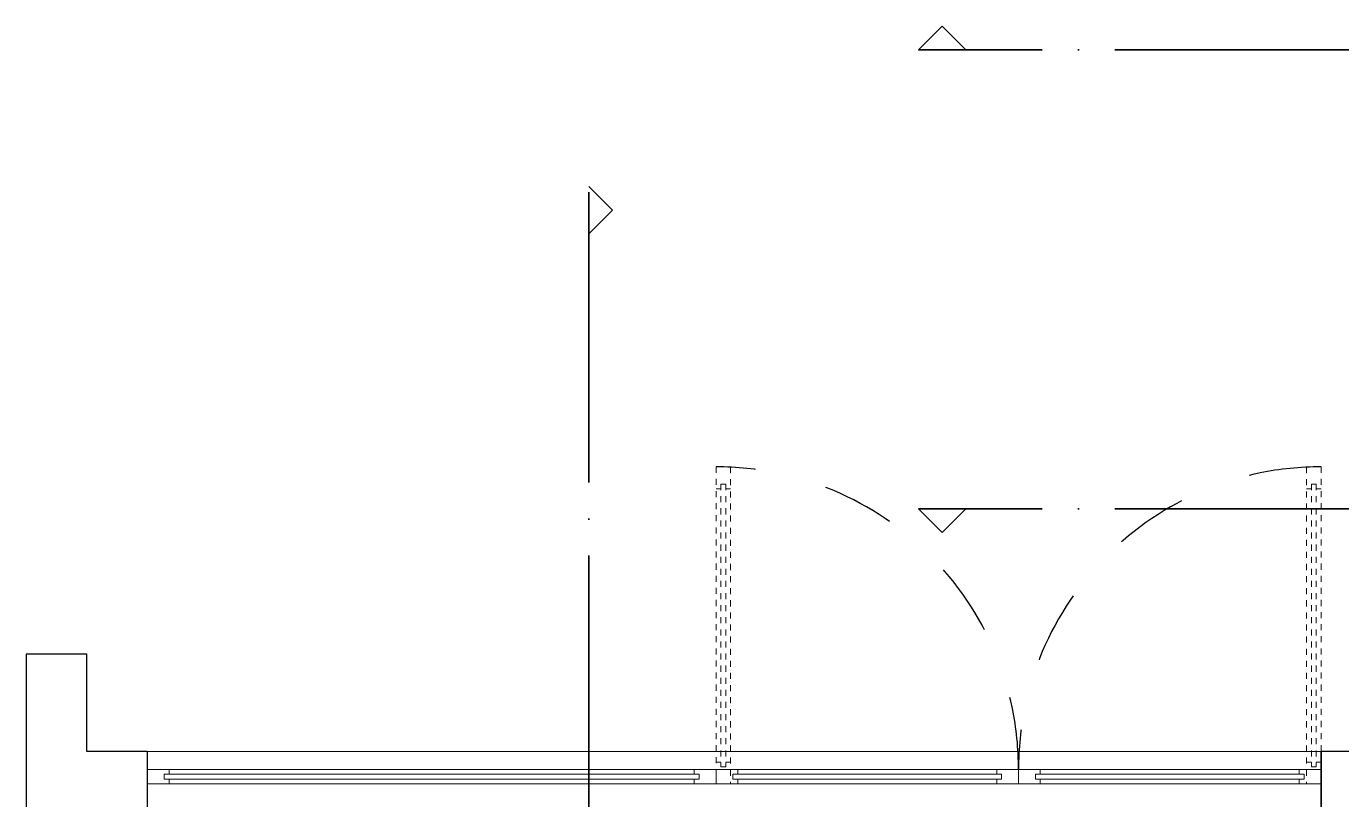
# Model space of a CAD drawing. Header units: centimetres. Extents: x -26724 to 60145, y -23645 to 6771.
# Drawn here: x -20015 to -19472, y -1255 to -936 of the extents above; entities that cross this region are included whole.
import ezdxf

# ---------------------------------------------------------------- set-up
doc = ezdxf.new("R2010")
doc.units = ezdxf.units.CM
doc.linetypes.add('ACAD_ISO04W100', pattern=[30, 24, -3, 0, -3])
doc.linetypes.add('DALEKOVOD_VN', pattern=[5, 2.5, -2.5])
doc.layers.add('3.IZGLED 2', color=7, linetype='Continuous', lineweight=9, true_color=0x4a4a4a)
doc.layers.add('IZGLED 2', color=253, linetype='Continuous', lineweight=9, true_color=0x828282)
doc.layers.add('prozori', color=140, linetype='Continuous', lineweight=13)
doc.layers.add('zid', color=7, linetype='Continuous', lineweight=40)

msp = doc.modelspace()

# ---------------------------------------------------------------- linework, layer by layer
at = {"layer": '3.IZGLED 2', "ltscale": 12}
msp.add_line((-19480.07, -1235.37, 27), (-19965.07, -1235.37, 27), dxfattribs=at)
at = {"layer": 'IZGLED 2', "color": 32, "lineweight": 35}
for p, q in [((-19646.43, -945.47), (-19636.66, -935.71)), ((-19636.66, -935.71), (-19626.89, -945.47)), ((-19782.61, -1001.95), (-19772.85, -1011.72)), ((-19772.85, -1011.72), (-19782.61, -1021.49)), ((-19646.43, -1135.03), (-19636.66, -1144.8)), ((-19636.66, -1144.8), (-19626.89, -1135.03))]:
    msp.add_line(p, q, dxfattribs=at)
at = {"layer": 'IZGLED 2', "color": 32, "linetype": 'ACAD_ISO04W100', "lineweight": 35, "ltscale": 5}
for p, q in [((-17794.14, -945.47), (-19646.43, -945.47)), ((-19782.61, -3075.56), (-19782.61, -1001.95)), ((-17794.14, -1135.03), (-19646.43, -1135.03))]:
    msp.add_line(p, q, dxfattribs=at)
at = {"layer": 'prozori', "linetype": 'DALEKOVOD_VN'}
for p, q in [((-19730.07, -1117.73, 13.5), (-19730.07, -1248.73, 13.5)), ((-19724.07, -1117.87, 13.5), (-19724.07, -1248.73, 13.5)), ((-19486.07, -1117.87, 13.5), (-19486.07, -1248.73, 13.5)), ((-19480.07, -1117.73, 13.5), (-19480.07, -1248.73, 13.5)), ((-19728.07, -1124.87, 13.5), (-19728.07, -1241.73, 13.5)), ((-19728.07, -1124.87, 13.5), (-19726.07, -1124.87, 13.5)), ((-19726.07, -1124.87, 13.5), (-19726.07, -1241.73, 13.5)), ((-19484.07, -1124.87, 13.5), (-19484.07, -1241.73, 13.5)), ((-19482.07, -1124.87, 13.5), (-19484.07, -1124.87, 13.5)), ((-19482.07, -1124.87, 13.5), (-19482.07, -1241.73, 13.5)), ((-19730.07, -1126.87, 13.5), (-19728.07, -1126.87, 13.5)), ((-19726.07, -1126.87, 13.5), (-19724.07, -1126.87, 13.5)), ((-19484.07, -1126.87, 13.5), (-19486.07, -1126.87, 13.5)), ((-19480.07, -1126.87, 13.5), (-19482.07, -1126.87, 13.5))]:
    msp.add_line(p, q, dxfattribs=at)
at = {"layer": 'prozori'}
for p, q in [((-19965.07, -1242.73, 13.5), (-19730.07, -1242.73, 13.5)), ((-19956.07, -1244.73, 13.5), (-19956.07, -1242.73, 13.5)), ((-19739.07, -1244.73, 13.5), (-19739.07, -1242.73, 13.5)), ((-19730.07, -1239.73, 13.5), (-19728.07, -1239.73, 13.5)), ((-19730.07, -1242.73, 13.5), (-19730.07, -1248.73, 13.5)), ((-19480.07, -1242.73, 13.5), (-19730.07, -1242.73, 13.5)), ((-19728.07, -1241.73, 13.5), (-19726.07, -1241.73, 13.5)), ((-19728.07, -1241.73, 13.5), (-19726.07, -1241.73, 13.5)), ((-19726.07, -1239.73, 13.5), (-19724.07, -1239.73, 13.5)), ((-19721.07, -1244.73, 13.5), (-19721.07, -1242.73, 13.5)), ((-19614.07, -1244.73, 13.5), (-19614.07, -1242.73, 13.5)), ((-19605.07, -1242.73, 13.5), (-19605.07, -1248.73, 13.5)), ((-19605.07, -1242.73, 13.5), (-19605.07, -1248.73, 13.5)), ((-19596.07, -1244.73, 13.5), (-19596.07, -1242.73, 13.5)), ((-19489.07, -1244.73, 13.5), (-19489.07, -1242.73, 13.5)), ((-19484.07, -1239.73, 13.5), (-19486.07, -1239.73, 13.5)), ((-19482.07, -1241.73, 13.5), (-19484.07, -1241.73, 13.5)), ((-19480.07, -1239.73, 13.5), (-19482.07, -1239.73, 13.5)), ((-19965.07, -1248.73, 13.5), (-19730.07, -1248.73, 13.5)), ((-19958.07, -1244.73, 13.5), (-19737.07, -1244.73, 13.5)), ((-19958.07, -1246.73, 13.5), (-19958.07, -1244.73, 13.5)), ((-19958.07, -1246.73, 13.5), (-19737.07, -1246.73, 13.5)), ((-19956.07, -1248.73, 13.5), (-19956.07, -1246.73, 13.5)), ((-19739.07, -1248.73, 13.5), (-19739.07, -1246.73, 13.5)), ((-19737.07, -1246.73, 13.5), (-19737.07, -1244.73, 13.5)), ((-19480.07, -1248.73, 13.5), (-19730.07, -1248.73, 13.5)), ((-19612.07, -1244.73, 13.5), (-19723.07, -1244.73, 13.5)), ((-19723.07, -1246.73, 13.5), (-19723.07, -1244.73, 13.5)), ((-19612.07, -1246.73, 13.5), (-19723.07, -1246.73, 13.5)), ((-19721.07, -1248.73, 13.5), (-19721.07, -1246.73, 13.5)), ((-19614.07, -1248.73, 13.5), (-19614.07, -1246.73, 13.5)), ((-19612.07, -1246.73, 13.5), (-19612.07, -1244.73, 13.5)), ((-19487.07, -1244.73, 13.5), (-19598.07, -1244.73, 13.5)), ((-19598.07, -1246.73, 13.5), (-19598.07, -1244.73, 13.5)), ((-19487.07, -1246.73, 13.5), (-19598.07, -1246.73, 13.5)), ((-19596.07, -1248.73, 13.5), (-19596.07, -1246.73, 13.5)), ((-19489.07, -1248.73, 13.5), (-19489.07, -1246.73, 13.5)), ((-19487.07, -1246.73, 13.5), (-19487.07, -1244.73, 13.5))]:
    msp.add_line(p, q, dxfattribs=at)
at = {"layer": 'prozori', "linetype": 'DALEKOVOD_VN', "lineweight": 25, "ltscale": 12}
for centre, start, end in [((-19730.07, -1242.73, 13.5), 0, 90), ((-19480.07, -1242.73, 13.5), 90, 180)]:
    msp.add_arc(centre, 125, start, end, dxfattribs=at)
at = {"layer": 'zid', "lineweight": 30}
for p, q in [((-19990.07, -1195.16, 13.5), (-20015.07, -1195.16, 13.5)), ((-20015.07, -1195.16, 13.5), (-20015.07, -1320.26, 13.5)), ((-19990.07, -1235.37, 13.5), (-19990.07, -1195.16, 13.5)), ((-19965.07, -1235.37, 13.5), (-19990.07, -1235.37, 13.5)), ((-19965.07, -1235.37, 13.5), (-19965.07, -1270.26, 13.5)), ((-19480.07, -1270.26, 13.5), (-19480.07, -1235.37, 13.5)), ((-19480.07, -1235.37, 13.5), (-19480.07, -1270.26, 13.5)), ((-19454.79, -1235.37, 13.5), (-19480.07, -1235.37, 13.5))]:
    msp.add_line(p, q, dxfattribs=at)

doc.saveas('drawing.dxf')
